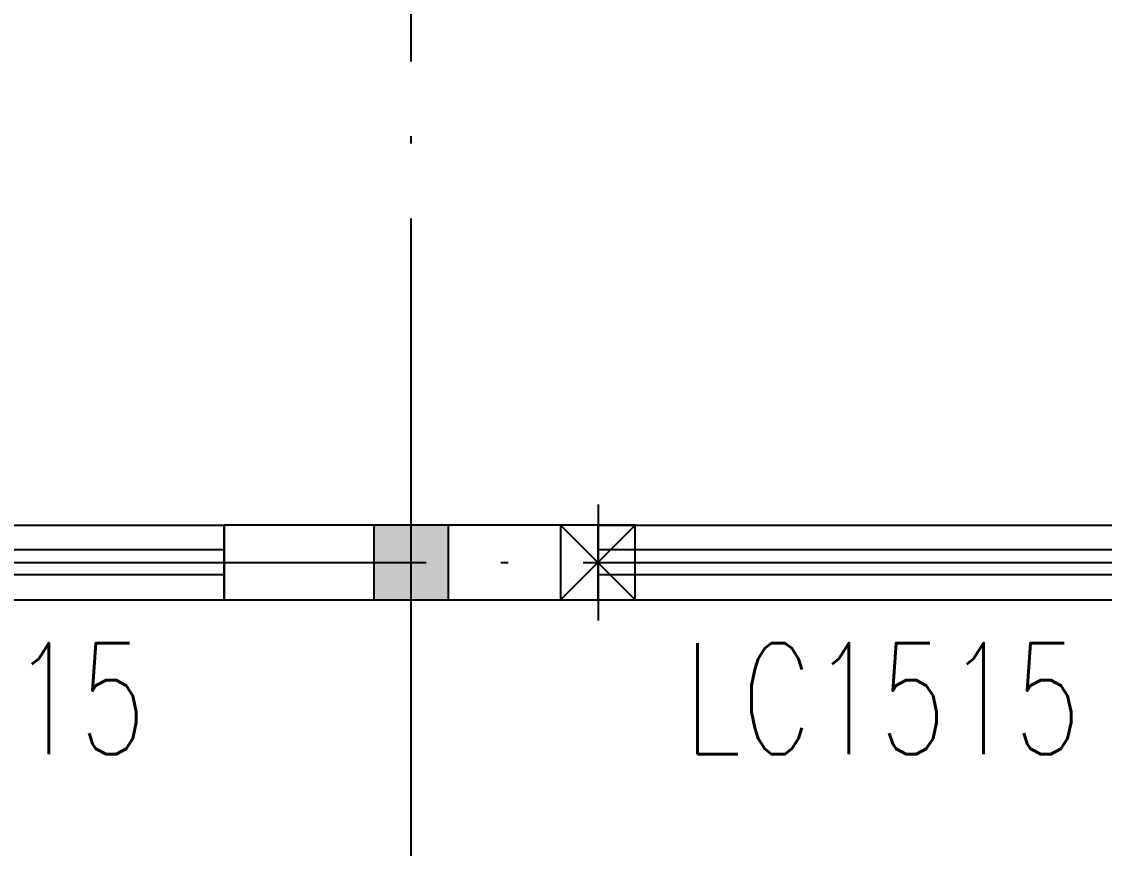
# Model space of a CAD drawing. Extents: x 93518 to 937116, y -359949 to 58022.
# Drawn here: x 810072 to 812968, y -103709 to -101498 of the extents above; entities that cross this region are included whole.
import ezdxf

# ---------------------------------------------------------------- set-up
doc = ezdxf.new("R2010")
doc.units = 0
doc.header["$LTSCALE"] = 1000
doc.header["$MEASUREMENT"] = 0
doc.linetypes.add('DOTE', pattern=[2.42, 2, -0.2, 0.02, -0.2])
doc.layers.get('0').update_dxf_attribs({"color": 8, "linetype": 'CONTINUOUS'})
for name, color, linetype in [('COLUMN', 8, 'CONTINUOUS'), ('DOTE', 8, 'DOTE'), ('PUB_HATCH', 8, 'CONTINUOUS'), ('WALL', 8, 'CONTINUOUS'), ('WINDOW', 8, 'CONTINUOUS'), ('WINDOW_TEXT', 8, 'CONTINUOUS')]:
    doc.layers.add(name, color=color, linetype=linetype)
doc.styles.add('_TCH_WINDOW', font='simplex.shx', dxfattribs={"bigfont": 'gbcbig.shx'})

# ---------------------------------------------------------------- blocks, each defined once
blk = doc.blocks.new('_FZH')
blk.add_lwpolyline([(-0.5, -0.5), (0.5, -0.5), (0.5, 0.5), (-0.5, 0.5)], close=True)
at = {"layer": 'PUB_HATCH'}
blk.add_solid([(-0.5, -0.5), (0.5, -0.5), (-0.5, 0.5), (0.5, 0.5)], dxfattribs=at)
blk = doc.blocks.new('$TCHSYS$WIN2D')
for p, q in [((-0.5, 0.5), (0.5, 0.5)), ((-0.5, 0.5), (-0.5, -0.5)), ((0.5, 0.5), (0.5, -0.5)), ((0.5, 0.1667), (-0.5, 0.1667)), ((0.5, -0.1667), (-0.5, -0.1667)), ((-0.5, -0.5), (0.5, -0.5))]:
    blk.add_line(p, q)

msp = doc.modelspace()

# ---------------------------------------------------------------- linework, layer by layer
for p, q in [((811613.8, -102789.6), (811613.8, -103099.4)), ((811513.8, -102844.5), (811713.4, -103044.5)), ((811713.4, -102844.5), (811513.8, -103044.5))]:
    msp.add_line(p, q)
msp.add_lwpolyline([(811513.8, -103044.5), (811713.4, -103044.5), (811713.4, -102844.5), (811513.8, -102844.5), (811513.8, -103044.5)])
at = {"layer": 'DOTE'}
for p, q in [((811113.8, -106444.5), (811113.8, -72444.5)), ((780113.8, -102944.5), (844113.8, -102944.5))]:
    msp.add_line(p, q, dxfattribs=at)
at = {"layer": 'WALL'}
for p, q in [((811013.8, -102844.5), (810613.8, -102844.5)), ((810613.8, -102844.5), (810613.8, -103044.5)), ((811613.8, -102844.5), (811213.8, -102844.5)), ((811613.8, -103044.5), (811613.8, -102844.5)), ((810613.8, -103044.5), (811013.8, -103044.5)), ((811213.8, -103044.5), (811613.8, -103044.5))]:
    msp.add_line(p, q, dxfattribs=at)

# ---------------------------------------------------------------- block references
at = {"layer": 'COLUMN', "xscale": 200, "yscale": 200, "zscale": 200}
msp.add_blockref('_FZH', (811113.8, -102944.5), dxfattribs=at)
at = {"layer": 'WINDOW'}
ref = msp.add_blockref('$TCHSYS$WIN2D', (809863.8, -102944.5), dxfattribs=dict(at, xscale=1500, yscale=-200, zscale=1500))
ref.add_attrib('A', 'LC1515', (809343.8, -103457.5), dxfattribs={"layer": 'WINDOW_TEXT', "height": 297.5, "style": '_TCH_WINDOW', "width": 0.705882})
ref = msp.add_blockref('$TCHSYS$WIN2D', (812363.8, -102944.5), dxfattribs=dict(at, xscale=1500, yscale=-200, zscale=1500))
ref.add_attrib('A', 'LC1515', (811843.8, -103457.5), dxfattribs={"layer": 'WINDOW_TEXT', "height": 297.5, "style": '_TCH_WINDOW', "width": 0.705882})

doc.saveas('drawing.dxf')
